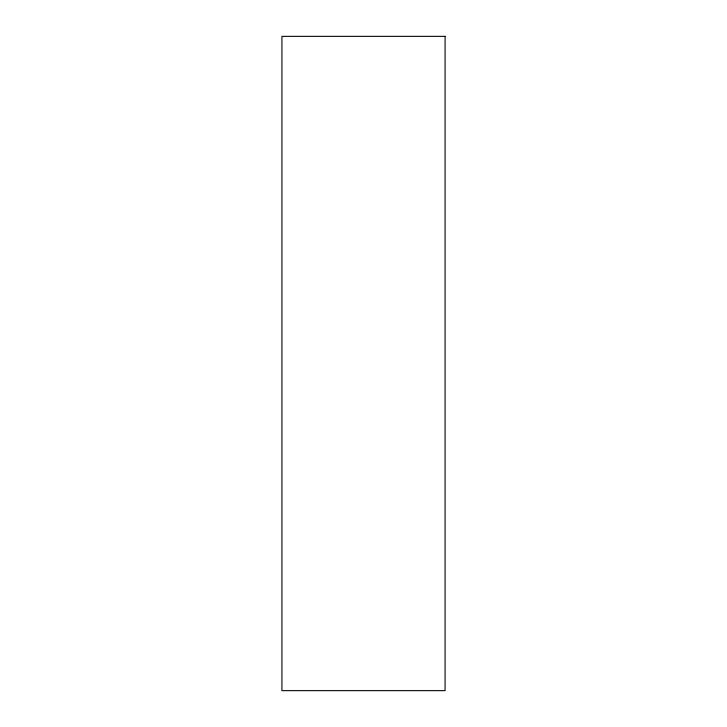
<?xml version="1.0" encoding="UTF-8"?>
<svg xmlns="http://www.w3.org/2000/svg" width="727" height="727" viewBox="0 0 727 727"><rect width="100%" height="100%" fill="white"/><g stroke="black" fill="none" stroke-linecap="round" stroke-linejoin="round"><path stroke-width="1.09" d="M445.078 36.35L281.922 36.35L281.922 690.65L445.078 690.65L445.078 36.35"/></g></svg>
